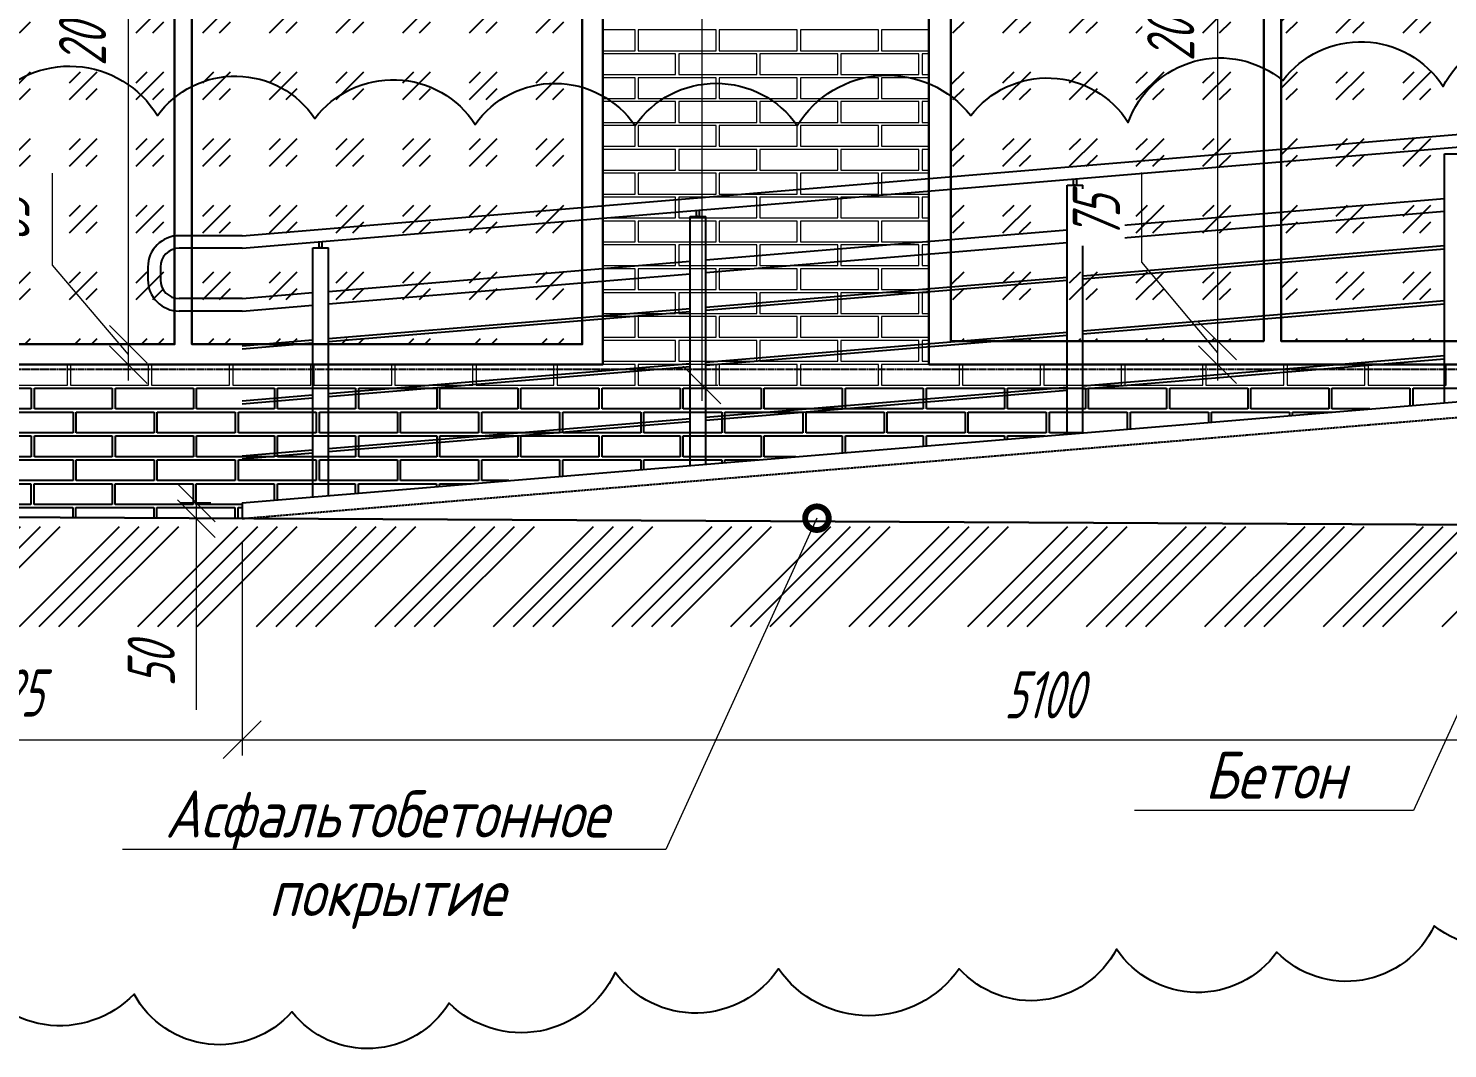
# Model space of a CAD drawing. Header units: millimetres. Extents: x -85477 to 745244, y -3684 to 128206.
# Drawn here: x 711569 to 716084, y 87349 to 90595 of the extents above; entities that cross this region are included whole.
import ezdxf
from ezdxf import colors
from ezdxf.entities.mleader import LeaderData, LeaderLine
from ezdxf.math import Vec2, Vec3

# ---------------------------------------------------------------- set-up
doc = ezdxf.new("R2010")
doc.units = ezdxf.units.MM
doc.linetypes.add('HIDDEN2', pattern=[4.7625, 3.175, -1.5875])
doc.linetypes.add('JIS_02_0.7', pattern=[1.35, 0.75, -0.6])
for name, color, linetype, lineweight in [('РАЗМЕРЫ', 5, 'Continuous', 15), ('СТЕНЫ 01', 7, 'Continuous', 50), ('ТЕКСТ', 106, 'Continuous', 20)]:
    doc.layers.add(name, color=color, linetype=linetype, lineweight=lineweight)
doc.layers.add('ШТРИХОВКА', color=3, linetype='Continuous', transparency=0.5)
doc.styles.add('ism - 01', font='simplex.shx', dxfattribs={"width": 0.62, "oblique": 15, "height": 150})
doc.styles.add('ism - 02', font='simplex.shx', dxfattribs={"width": 0.8, "oblique": 15, "height": 150})
doc.dimstyles.new('ism - 01', dxfattribs={"dimtxt": 150, "dimasz": 120, "dimexe": 50, "dimexo": 100, "dimgap": 65, "dimtad": 1, "dimdec": 0, "dimtxsty": 'ism - 01', "dimblk": 'OBLIQUE', "dimcen": 0, "dimdle": 50, "dimadec": 0, "dimazin": 0, "dimtfac": 1, "dimtdec": 0, "dimtmove": 0, "dimatfit": 3, "dimldrblk": 'OBLIQUE', "dimfxl": 1, "dimlwd": -1, "dimlwe": -1, "dimarcsym": 0})
doc.dimstyles.new('ism - 02', dxfattribs={"dimtxt": 150, "dimasz": 120, "dimexe": 50, "dimexo": 100, "dimgap": 65, "dimtad": 1, "dimdec": 0, "dimtxsty": 'ism - 01', "dimblk": 'OBLIQUE', "dimcen": 0, "dimdle": 50, "dimadec": 0, "dimazin": 0, "dimtfac": 1, "dimtdec": 0, "dimtmove": 1, "dimatfit": 3, "dimldrblk": 'OBLIQUE', "dimfxl": 1, "dimlwd": -1, "dimlwe": -1, "dimarcsym": 0})

# ---------------------------------------------------------------- blocks, each defined once
blk = doc.blocks.new('_Oblique')
at = {"color": 0, "lineweight": -2}
blk.add_line((-0.5, -0.5), (0.5, 0.5), dxfattribs=at)
blk = doc.blocks.new('*D326')
at = {"layer": 'Defpoints', "color": 0}
for p in [(713396.5, 92436), (713712.5, 92436), (713410.7, 89460)]:
    blk.add_point(p, dxfattribs=at)
at = {"layer": 'РАЗМЕРЫ', "color": 0}
for p, q in [((713712.5, 89410), (713712.5, 92486)), ((713496.5, 92436), (713762.5, 92436)), ((713510.7, 89460), (713762.5, 89460))]:
    blk.add_line(p, q, dxfattribs=at)
at = {"layer": 'РАЗМЕРЫ', "color": 0, "xscale": 120, "yscale": 120, "zscale": 120}
for p, rotation in [((713712.5, 92436), 90), ((713712.5, 89460), 270)]:
    blk.add_blockref('_Oblique', p, dxfattribs=dict(at, rotation=rotation))
at = {"layer": 'РАЗМЕРЫ', "color": 0, "insert": (713562.4, 90948), "char_height": 150, "attachment_point": 5, "rotation": 90, "style": 'ism - 01', "bg_fill": 3, "box_fill_scale": 1.1, "bg_fill_color": 256, "bg_fill_true_color": 13158600, "bg_fill_transparency": 0}
blk.add_mtext('2976', dxfattribs=at)
blk = doc.blocks.new('_DotSmall')
at = {"color": 0, "linetype": 'ByBlock', "const_width": 0.5}
blk.add_lwpolyline([(-0.0625, 0, 1), (0.0625, 0, 1)], format="xyb", close=True, dxfattribs=at)
blk = doc.blocks.new('*D452')
at = {"layer": 'Defpoints', "color": 0}
for p in [(712034.5, 91636), (711887.4, 89590), (712034.5, 89590)]:
    blk.add_point(p, dxfattribs=at)
at = {"layer": 'РАЗМЕРЫ', "color": 0, "linetype": 'Continuous'}
for p, q in [((711887.4, 91686), (711887.4, 89540)), ((711934.5, 91636), (711837.4, 91636)), ((711934.5, 89590), (711837.4, 89590))]:
    blk.add_line(p, q, dxfattribs=at)
at = {"layer": 'РАЗМЕРЫ', "color": 0, "xscale": 120, "yscale": 120, "zscale": 120}
for p, rotation in [((711887.4, 91636), 90), ((711887.4, 89590), 270)]:
    blk.add_blockref('_Oblique', p, dxfattribs=dict(at, rotation=rotation))
at = {"layer": 'РАЗМЕРЫ', "color": 0, "insert": (711741.6, 90613), "char_height": 150, "attachment_point": 5, "rotation": 90, "style": 'ism - 01', "bg_fill": 3, "box_fill_scale": 1.1, "bg_fill_color": 256, "bg_fill_true_color": 13158600, "bg_fill_transparency": 0}
blk.add_mtext('2046', dxfattribs=at)
blk = doc.blocks.new('*D453')
at = {"layer": 'Defpoints', "color": 0}
for p in [(711887.4, 89590), (711887.4, 89525), (711887.4, 89525)]:
    blk.add_point(p, dxfattribs=at)
at = {"layer": 'РАЗМЕРЫ', "color": 0, "linetype": 'Continuous'}
for p, q in [((711645.2, 90133.7), (711645.2, 89841.1)), ((711645.2, 89841.1), (711887.4, 89557.5)), ((711887.4, 89640), (711887.4, 89475)), ((711987.4, 89590), (711937.4, 89590)), ((711987.4, 89525), (711937.4, 89525))]:
    blk.add_line(p, q, dxfattribs=at)
at = {"layer": 'РАЗМЕРЫ', "color": 0, "xscale": 120, "yscale": 120, "zscale": 120}
for p, rotation in [((711887.4, 89590), 270), ((711887.4, 89525), 90)]:
    blk.add_blockref('_Oblique', p, dxfattribs=dict(at, rotation=rotation))
at = {"layer": 'РАЗМЕРЫ', "color": 0, "insert": (711497.7, 89987.4), "char_height": 150, "attachment_point": 5, "rotation": 90, "style": 'ism - 01', "bg_fill": 3, "box_fill_scale": 1.1, "bg_fill_color": 256, "bg_fill_true_color": 13158600, "bg_fill_transparency": 0}
blk.add_mtext('65', dxfattribs=at)
blk = doc.blocks.new('*D463')
at = {"layer": 'Defpoints', "color": 0}
for p in [(715499.5, 91650), (715352.4, 89600), (715499.5, 89600)]:
    blk.add_point(p, dxfattribs=at)
at = {"layer": 'РАЗМЕРЫ', "color": 0, "linetype": 'Continuous'}
for p, q in [((715352.4, 91700), (715352.4, 89550)), ((715399.5, 91650), (715302.4, 91650)), ((715399.5, 89600), (715302.4, 89600))]:
    blk.add_line(p, q, dxfattribs=at)
at = {"layer": 'РАЗМЕРЫ', "color": 0, "xscale": 120, "yscale": 120, "zscale": 120}
for p, rotation in [((715352.4, 91650), 90), ((715352.4, 89600), 270)]:
    blk.add_blockref('_Oblique', p, dxfattribs=dict(at, rotation=rotation))
at = {"layer": 'РАЗМЕРЫ', "color": 0, "insert": (715203.5, 90625), "char_height": 150, "attachment_point": 5, "rotation": 90, "style": 'ism - 01', "bg_fill": 3, "box_fill_scale": 1.1, "bg_fill_color": 256, "bg_fill_true_color": 13158600, "bg_fill_transparency": 0}
blk.add_mtext('2050', dxfattribs=at)
blk = doc.blocks.new('*D464')
at = {"layer": 'Defpoints', "color": 0}
for p in [(715352.4, 89600), (715352.4, 89525), (715352.4, 89525)]:
    blk.add_point(p, dxfattribs=at)
at = {"layer": 'РАЗМЕРЫ', "color": 0, "linetype": 'Continuous'}
for p, q in [((715110.2, 90136.8), (715110.2, 89851.1)), ((715110.2, 89851.1), (715352.4, 89562.5)), ((715352.4, 89650), (715352.4, 89475)), ((715452.4, 89600), (715402.4, 89600)), ((715452.4, 89525), (715402.4, 89525))]:
    blk.add_line(p, q, dxfattribs=at)
at = {"layer": 'РАЗМЕРЫ', "color": 0, "xscale": 120, "yscale": 120, "zscale": 120}
for p, rotation in [((715352.4, 89600), 270), ((715352.4, 89525), 90)]:
    blk.add_blockref('_Oblique', p, dxfattribs=dict(at, rotation=rotation))
at = {"layer": 'РАЗМЕРЫ', "color": 0, "insert": (714967.1, 89994), "char_height": 150, "attachment_point": 5, "rotation": 90, "style": 'ism - 01', "bg_fill": 3, "box_fill_scale": 1.1, "bg_fill_color": 256, "bg_fill_true_color": 13158600, "bg_fill_transparency": 0}
blk.add_mtext('75', dxfattribs=at)
blk = doc.blocks.new('пр')
at = {"color": 9}
for p, q in [((708865.5, 89384), (708865.5, 89450)), ((708865.5, 89450), (709113.5, 89450)), ((709113.5, 89450), (709113.5, 89384)), ((709123.5, 89384), (709123.5, 89450)), ((709123.5, 89450), (709371.5, 89450)), ((709371.5, 89450), (709371.5, 89384)), ((708740.5, 89308), (708740.5, 89374)), ((708740.5, 89374), (708988.5, 89374)), ((709113.5, 89384), (708865.5, 89384)), ((708988.5, 89374), (708988.5, 89308)), ((708998.5, 89308), (708998.5, 89374)), ((708998.5, 89374), (709246.5, 89374)), ((709371.5, 89384), (709123.5, 89384)), ((709246.5, 89374), (709246.5, 89308)), ((708988.5, 89308), (708740.5, 89308)), ((709246.5, 89308), (708998.5, 89308))]:
    blk.add_line(p, q, dxfattribs=at)
blk = doc.blocks.new('*D1126')
at = {"layer": 'Defpoints', "color": 0}
for p in [(712249.5, 89085.3), (712103.5, 89035.3), (712249.5, 89035.3)]:
    blk.add_point(p, dxfattribs=at)
at = {"layer": 'РАЗМЕРЫ', "color": 0}
for p, q in [((712103.5, 89135.3), (712103.5, 88985.3)), ((712149.5, 89085.3), (712053.5, 89085.3)), ((712149.5, 89035.3), (712053.5, 89035.3)), ((712103.5, 89035.3), (712103.5, 88427.1))]:
    blk.add_line(p, q, dxfattribs=at)
at = {"layer": 'РАЗМЕРЫ', "color": 0, "xscale": 120, "yscale": 120, "zscale": 120}
for p, rotation in [((712103.5, 89085.3), 270), ((712103.5, 89035.3), 90)]:
    blk.add_blockref('_Oblique', p, dxfattribs=dict(at, rotation=rotation))
at = {"layer": 'РАЗМЕРЫ', "color": 0, "insert": (711960.4, 88568.8), "char_height": 150, "attachment_point": 5, "rotation": 90, "style": 'ism - 01'}
blk.add_mtext('50', dxfattribs=at)
blk = doc.blocks.new('*D1138')
at = {"layer": 'Defpoints', "color": 0}
for p in [(710724.5, 89525), (712249.5, 89060.3), (712249.5, 88331.4)]:
    blk.add_point(p, dxfattribs=at)
at = {"layer": 'РАЗМЕРЫ', "color": 0}
for p, q in [((710724.5, 89425), (710724.5, 88281.4)), ((712249.5, 88960.3), (712249.5, 88281.4)), ((710674.5, 88331.4), (712299.5, 88331.4))]:
    blk.add_line(p, q, dxfattribs=at)
at = {"layer": 'РАЗМЕРЫ', "color": 0, "xscale": 120, "yscale": 120, "zscale": 120, "rotation": 180}
blk.add_blockref('_Oblique', (710724.5, 88331.4), dxfattribs=at)
at = {"layer": 'РАЗМЕРЫ', "color": 0, "xscale": 120, "yscale": 120, "zscale": 120}
blk.add_blockref('_Oblique', (712249.5, 88331.4), dxfattribs=at)
at = {"layer": 'РАЗМЕРЫ', "color": 0, "insert": (711487, 88480.3), "char_height": 150, "attachment_point": 5, "style": 'ism - 01'}
blk.add_mtext('1525', dxfattribs=at)
blk = doc.blocks.new('*D1139')
at = {"layer": 'Defpoints', "color": 0}
for p in [(712249.5, 89060.3), (717349.5, 89009.9), (717349.5, 88331.4)]:
    blk.add_point(p, dxfattribs=at)
at = {"layer": 'РАЗМЕРЫ', "color": 0}
for p, q in [((712249.5, 88960.3), (712249.5, 88281.4)), ((717349.5, 88909.9), (717349.5, 88281.4)), ((712199.5, 88331.4), (717399.5, 88331.4))]:
    blk.add_line(p, q, dxfattribs=at)
at = {"layer": 'РАЗМЕРЫ', "color": 0, "xscale": 120, "yscale": 120, "zscale": 120, "rotation": 180}
blk.add_blockref('_Oblique', (712249.5, 88331.4), dxfattribs=at)
at = {"layer": 'РАЗМЕРЫ', "color": 0, "xscale": 120, "yscale": 120, "zscale": 120}
blk.add_blockref('_Oblique', (717349.5, 88331.4), dxfattribs=at)
at = {"layer": 'РАЗМЕРЫ', "color": 0, "insert": (714799.5, 88474.5), "char_height": 150, "attachment_point": 5, "style": 'ism - 01'}
blk.add_mtext('5100', dxfattribs=at)

msp = doc.modelspace()

# ---------------------------------------------------------------- hatches: boundary and pattern name
at = {"layer": 'ШТРИХОВКА', "transparency": 33554508}
h = msp.add_hatch(dxfattribs=at)
h.set_pattern_fill('GOST_GLASS', color=4, scale=25)
h.set_pattern_definition([(45, (63000, 1e-11), (212.132034, 0), [125, -175]), (45, (63053.03, 1e-11), (212.132034, 0), [50, -250]), (45, (63000, 53.03), (212.132034, 0), [50, -250])])
h.paths.add_polyline_path([(710789.5, 92351), (713331.5, 92351), (713331.5, 91686), (710789.5, 91686)])
h.paths.add_polyline_path([(713331.5, 91636), (712089.5, 91636), (712089.5, 89590), (713331.5, 89590)])
h.paths.add_polyline_path([(710789.5, 91636), (712034.5, 91636), (712034.5, 89590), (710789.5, 89590)])
h.paths.add_polyline_path([(716544.5, 91650), (715554.5, 91650), (715554.5, 89600), (716544.5, 89600)])
h.paths.add_polyline_path([(714504.5, 91650), (715499.5, 91650), (715499.5, 89600), (714504.5, 89600)])
h.paths.add_polyline_path([(714504.5, 92365), (716544.5, 92365), (716544.5, 91700), (714504.5, 91700)])
at = {"layer": 'ШТРИХОВКА', "true_color": 0x000000}
h = msp.add_hatch(dxfattribs=at)
h.set_pattern_fill('ANSI34', color=18, scale=14)
h.set_pattern_definition([(45, (94518.35, 11778.1), (-188.58538, 188.58538), []), (45, (94581.21, 11778.1), (-188.58538, 188.58538), []), (45, (94644.08, 11778.1), (-188.58538, 188.58538), []), (45, (94706.94, 11778.1), (-188.58538, 188.58538), [])])
h.paths.add_polyline_path([(707934.4, 89010.3), (722324, 89010.3), (722324, 88692), (707934.4, 88692)])

# ---------------------------------------------------------------- linework, layer by layer
for p, q in [((716074.5, 89403.7), (716074.5, 90196.2)), ((716074.5, 90196.2), (716124.5, 90196.2)), ((714874.5, 89303.8), (714874.5, 90096.3)), ((714874.5, 90096.3), (714924.5, 90096.3)), ((714894.5, 90096.3), (714894.5, 90115.5)), ((714899.5, 90096.3), (714894.5, 90096.3)), ((714899.5, 90096.3), (714904.5, 90096.3)), ((714904.5, 90096.3), (714904.5, 90116.3)), ((714924.5, 89308), (714924.5, 90096.3)), ((712474.5, 89896.5), (712524.5, 89896.5)), ((712494.5, 89896.5), (712494.5, 89915.7)), ((712499.5, 89896.5), (712494.5, 89896.5)), ((712499.5, 89896.5), (712504.5, 89896.5)), ((712504.5, 89896.5), (712504.5, 89916.6)), ((712524.5, 89108.2), (712524.5, 89896.5)), ((712249.5, 89735.3), (712474.5, 89754.1)), ((712249.5, 89695.3), (712474.5, 89714.1)), ((712249.5, 89585.3), (712474.5, 89604.1)), ((712249.5, 89575.3), (712474.5, 89594.1)), ((712249.5, 89410.3), (712474.5, 89429.1)), ((712249.5, 89400.3), (712474.5, 89419.1)), ((712524.5, 89258.2), (713674.5, 89353.9)), ((712524.5, 89248.2), (713674.5, 89343.9)), ((712249.5, 89235.3), (712474.5, 89254.1)), ((712249.5, 89225.3), (712474.5, 89244.1))]:
    msp.add_line(p, q)
at = {"color": 9}
for p, q in [((714426.5, 89384), (714426.5, 89450)), ((714426.5, 89450), (714674.5, 89450)), ((714674.5, 89450), (714674.5, 89384)), ((714684.5, 89384), (714684.5, 89450)), ((714684.5, 89450), (714932.5, 89450)), ((714932.5, 89450), (714932.5, 89384)), ((714942.5, 89384), (714942.5, 89450)), ((714942.5, 89450), (715190.5, 89450)), ((715190.5, 89450), (715190.5, 89384)), ((715200.5, 89384), (715200.5, 89450)), ((715200.5, 89450), (715448.5, 89450)), ((715448.5, 89450), (715448.5, 89384)), ((715458.5, 89384), (715458.5, 89450)), ((715458.5, 89450), (715706.5, 89450)), ((715706.5, 89450), (715706.5, 89384)), ((715716.5, 89384), (715716.5, 89450)), ((715716.5, 89450), (715964.5, 89450)), ((715964.5, 89450), (715964.5, 89394.6)), ((715974.5, 89450), (716222.5, 89450)), ((715974.5, 89395.4), (715974.5, 89450)), ((714301.5, 89308), (714301.5, 89374)), ((714301.5, 89374), (714549.5, 89374)), ((714674.5, 89384), (714426.5, 89384)), ((714549.5, 89374), (714549.5, 89308)), ((714559.5, 89308), (714559.5, 89374)), ((714559.5, 89374), (714807.5, 89374)), ((714932.5, 89384), (714684.5, 89384)), ((714807.5, 89374), (714807.5, 89308)), ((714817.5, 89308), (714817.5, 89374)), ((714817.5, 89374), (715065.5, 89374)), ((715190.5, 89384), (714942.5, 89384)), ((715065.5, 89374), (715065.5, 89319.7)), ((715075.5, 89374), (715323.5, 89374)), ((715075.5, 89320.6), (715075.5, 89374)), ((715448.5, 89384), (715200.5, 89384)), ((715323.5, 89374), (715323.5, 89341.2)), ((715333.5, 89374), (715581.5, 89374)), ((715333.5, 89342), (715333.5, 89374)), ((715706.5, 89384), (715458.5, 89384)), ((715581.5, 89374), (715581.5, 89362.7)), ((715591.5, 89374), (715717, 89374)), ((715591.5, 89363.5), (715591.5, 89374)), ((715837.2, 89384), (715716.5, 89384)), ((714549.5, 89308), (714301.5, 89308)), ((714807.5, 89308), (714559.5, 89308)), ((714924.1, 89308), (714817.5, 89308)), ((712878.5, 89232), (712878.5, 89298)), ((712878.5, 89298), (713126.5, 89298)), ((713126.5, 89298), (713126.5, 89232)), ((713136.5, 89232), (713136.5, 89298)), ((713136.5, 89298), (713384.5, 89298)), ((713384.5, 89298), (713384.5, 89232)), ((713394.5, 89232), (713394.5, 89298)), ((713394.5, 89298), (713642.5, 89298)), ((713642.5, 89298), (713642.5, 89232)), ((713652.5, 89232), (713652.5, 89298)), ((713652.5, 89298), (713900.5, 89298)), ((713900.5, 89298), (713900.5, 89232)), ((713910.5, 89232), (713910.5, 89298)), ((713910.5, 89298), (714158.5, 89298)), ((714158.5, 89298), (714158.5, 89244.2)), ((714168.5, 89298), (714416.5, 89298)), ((714168.5, 89245.1), (714168.5, 89298)), ((714416.5, 89298), (714416.5, 89265.7)), ((714426.5, 89298), (714674.5, 89298)), ((714426.5, 89266.5), (714426.5, 89298)), ((714674.5, 89298), (714674.5, 89287.2)), ((714684.5, 89298), (714804, 89298)), ((714684.5, 89288), (714684.5, 89298)), ((712753.5, 89156), (712753.5, 89222)), ((712753.5, 89222), (713001.5, 89222)), ((713126.5, 89232), (712878.5, 89232)), ((713001.5, 89222), (713001.5, 89156)), ((713011.5, 89156), (713011.5, 89222)), ((713011.5, 89222), (713259.5, 89222)), ((713384.5, 89232), (713136.5, 89232)), ((713259.5, 89222), (713259.5, 89169.4)), ((713269.5, 89222), (713517.5, 89222)), ((713269.5, 89170.2), (713269.5, 89222)), ((713642.5, 89232), (713394.5, 89232)), ((713517.5, 89222), (713517.5, 89190.9)), ((713527.5, 89222), (713775.5, 89222)), ((713527.5, 89191.7), (713527.5, 89222)), ((713900.5, 89232), (713652.5, 89232)), ((713775.5, 89222), (713775.5, 89212.3)), ((713785.5, 89222), (713891, 89222)), ((713785.5, 89213.2), (713785.5, 89222)), ((714011.1, 89232), (713910.5, 89232)), ((711329.5, 89146), (711577.5, 89146)), ((711577.5, 89146), (711577.5, 89080)), ((711587.5, 89080), (711587.5, 89146)), ((711587.5, 89146), (711835.5, 89146)), ((711845.5, 89146), (712093.5, 89146)), ((712103.5, 89146), (712351.5, 89146)), ((712361.5, 89146), (712609.5, 89146)), ((712609.5, 89146), (712609.5, 89115.3)), ((712619.5, 89146), (712867.5, 89146)), ((712619.5, 89116.1), (712619.5, 89146)), ((713001.5, 89156), (712753.5, 89156)), ((712867.5, 89146), (712867.5, 89136.8)), ((712877.5, 89137.6), (712877.5, 89146)), ((712877.5, 89146), (712978, 89146)), ((713098.1, 89156), (713011.5, 89156)), ((711577.5, 89080), (711329.5, 89080)), ((711462.5, 89070), (711710.5, 89070)), ((711710.5, 89070), (711710.5, 89038))]:
    msp.add_line(p, q, dxfattribs=at)
at = {"layer": 'РАЗМЕРЫ', "color": 9, "transparency": 33554559}
for points in [[(713396.5, 90523.9), (713499.5, 90523.9), (713499.5, 90589.9), (713396.5, 90589.9)], [(714434.5, 90589.9), (714283.5, 90589.9), (714283.5, 90523.9), (714434.5, 90523.9)], [(713396.5, 90447.9), (713628.5, 90447.9), (713628.5, 90513.9), (713396.5, 90513.9)], [(714434.5, 90513.9), (714412.5, 90513.9), (714412.5, 90447.9), (714434.5, 90447.9)], [(713396.5, 90371.9), (713499.5, 90371.9), (713499.5, 90437.9), (713396.5, 90437.9)], [(714434.5, 90437.9), (714283.5, 90437.9), (714283.5, 90371.9), (714434.5, 90371.9)], [(713396.5, 90295.9), (713628.5, 90295.9), (713628.5, 90361.9), (713396.5, 90361.9)], [(714434.5, 90361.9), (714412.5, 90361.9), (714412.5, 90295.9), (714434.5, 90295.9)], [(713396.5, 90219.9), (713499.5, 90219.9), (713499.5, 90285.9), (713396.5, 90285.9)], [(714434.5, 90285.9), (714283.5, 90285.9), (714283.5, 90219.9), (714434.5, 90219.9)], [(713396.5, 90143.9), (713628.5, 90143.9), (713628.5, 90209.9), (713396.5, 90209.9)], [(714434.5, 90209.9), (714412.5, 90209.9), (714412.5, 90143.9), (714434.5, 90143.9)], [(713396.5, 90067.9), (713499.5, 90067.9), (713499.5, 90133.9), (713396.5, 90133.9)], [(714434.5, 90133.9), (714283.5, 90133.9), (714283.5, 90067.9), (714434.5, 90067.9)], [(713396.5, 89991.9), (713628.5, 89991.9), (713628.5, 90057.9), (713396.5, 90057.9)], [(714434.5, 90057.9), (714412.5, 90057.9), (714412.5, 89991.9), (714434.5, 89991.9)], [(713396.5, 89915.9), (713499.5, 89915.9), (713499.5, 89981.9), (713396.5, 89981.9)], [(714434.5, 89981.9), (714283.5, 89981.9), (714283.5, 89915.9), (714434.5, 89915.9)], [(713396.5, 89839.9), (713628.5, 89839.9), (713628.5, 89905.9), (713396.5, 89905.9)], [(714434.5, 89905.9), (714412.5, 89905.9), (714412.5, 89839.9), (714434.5, 89839.9)], [(713396.5, 89763.9), (713499.5, 89763.9), (713499.5, 89829.9), (713396.5, 89829.9)], [(714434.5, 89829.9), (714283.5, 89829.9), (714283.5, 89763.9), (714434.5, 89763.9)], [(713396.5, 89687.9), (713628.5, 89687.9), (713628.5, 89753.9), (713396.5, 89753.9)], [(714434.5, 89753.9), (714412.5, 89753.9), (714412.5, 89687.9), (714434.5, 89687.9)], [(713396.5, 89611.9), (713499.5, 89611.9), (713499.5, 89677.9), (713396.5, 89677.9)], [(714434.5, 89677.9), (714283.5, 89677.9), (714283.5, 89611.9), (714434.5, 89611.9)], [(713396.5, 89535.9), (713628.5, 89535.9), (713628.5, 89601.9), (713396.5, 89601.9)], [(714434.5, 89601.9), (714412.5, 89601.9), (714412.5, 89535.9), (714434.5, 89535.9)]]:
    msp.add_lwpolyline(points, dxfattribs=at)
for points in [[(713509.5, 90523.9), (713757.5, 90523.9), (713757.5, 90589.9), (713509.5, 90589.9)], [(713767.5, 90523.9), (714015.5, 90523.9), (714015.5, 90589.9), (713767.5, 90589.9)], [(714025.5, 90523.9), (714273.5, 90523.9), (714273.5, 90589.9), (714025.5, 90589.9)], [(713638.5, 90447.9), (713886.5, 90447.9), (713886.5, 90513.9), (713638.5, 90513.9)], [(713896.5, 90447.9), (714144.5, 90447.9), (714144.5, 90513.9), (713896.5, 90513.9)], [(714154.5, 90447.9), (714402.5, 90447.9), (714402.5, 90513.9), (714154.5, 90513.9)], [(713509.5, 90371.9), (713757.5, 90371.9), (713757.5, 90437.9), (713509.5, 90437.9)], [(713767.5, 90371.9), (714015.5, 90371.9), (714015.5, 90437.9), (713767.5, 90437.9)], [(714025.5, 90371.9), (714273.5, 90371.9), (714273.5, 90437.9), (714025.5, 90437.9)], [(713638.5, 90295.9), (713886.5, 90295.9), (713886.5, 90361.9), (713638.5, 90361.9)], [(713896.5, 90295.9), (714144.5, 90295.9), (714144.5, 90361.9), (713896.5, 90361.9)], [(714154.5, 90295.9), (714402.5, 90295.9), (714402.5, 90361.9), (714154.5, 90361.9)], [(713509.5, 90219.9), (713757.5, 90219.9), (713757.5, 90285.9), (713509.5, 90285.9)], [(713767.5, 90219.9), (714015.5, 90219.9), (714015.5, 90285.9), (713767.5, 90285.9)], [(714025.5, 90219.9), (714273.5, 90219.9), (714273.5, 90285.9), (714025.5, 90285.9)], [(713638.5, 90143.9), (713886.5, 90143.9), (713886.5, 90209.9), (713638.5, 90209.9)], [(713896.5, 90143.9), (714144.5, 90143.9), (714144.5, 90209.9), (713896.5, 90209.9)], [(714154.5, 90143.9), (714402.5, 90143.9), (714402.5, 90209.9), (714154.5, 90209.9)], [(713509.5, 90067.9), (713757.5, 90067.9), (713757.5, 90133.9), (713509.5, 90133.9)], [(713767.5, 90067.9), (714015.5, 90067.9), (714015.5, 90133.9), (713767.5, 90133.9)], [(714025.5, 90067.9), (714273.5, 90067.9), (714273.5, 90133.9), (714025.5, 90133.9)], [(713638.5, 89991.9), (713886.5, 89991.9), (713886.5, 90057.9), (713638.5, 90057.9)], [(713896.5, 89991.9), (714144.5, 89991.9), (714144.5, 90057.9), (713896.5, 90057.9)], [(714154.5, 89991.9), (714402.5, 89991.9), (714402.5, 90057.9), (714154.5, 90057.9)], [(713509.5, 89915.9), (713757.5, 89915.9), (713757.5, 89981.9), (713509.5, 89981.9)], [(713767.5, 89915.9), (714015.5, 89915.9), (714015.5, 89981.9), (713767.5, 89981.9)], [(714025.5, 89915.9), (714273.5, 89915.9), (714273.5, 89981.9), (714025.5, 89981.9)], [(713638.5, 89839.9), (713886.5, 89839.9), (713886.5, 89905.9), (713638.5, 89905.9)], [(713896.5, 89839.9), (714144.5, 89839.9), (714144.5, 89905.9), (713896.5, 89905.9)], [(714154.5, 89839.9), (714402.5, 89839.9), (714402.5, 89905.9), (714154.5, 89905.9)], [(713509.5, 89763.9), (713757.5, 89763.9), (713757.5, 89829.9), (713509.5, 89829.9)], [(713767.5, 89763.9), (714015.5, 89763.9), (714015.5, 89829.9), (713767.5, 89829.9)], [(714025.5, 89763.9), (714273.5, 89763.9), (714273.5, 89829.9), (714025.5, 89829.9)], [(713638.5, 89687.9), (713886.5, 89687.9), (713886.5, 89753.9), (713638.5, 89753.9)], [(713896.5, 89687.9), (714144.5, 89687.9), (714144.5, 89753.9), (713896.5, 89753.9)], [(714154.5, 89687.9), (714402.5, 89687.9), (714402.5, 89753.9), (714154.5, 89753.9)], [(713509.5, 89611.9), (713757.5, 89611.9), (713757.5, 89677.9), (713509.5, 89677.9)], [(713767.5, 89611.9), (714015.5, 89611.9), (714015.5, 89677.9), (713767.5, 89677.9)], [(714025.5, 89611.9), (714273.5, 89611.9), (714273.5, 89677.9), (714025.5, 89677.9)], [(713638.5, 89535.9), (713886.5, 89535.9), (713886.5, 89601.9), (713638.5, 89601.9)], [(713896.5, 89535.9), (714144.5, 89535.9), (714144.5, 89601.9), (713896.5, 89601.9)], [(714154.5, 89535.9), (714402.5, 89535.9), (714402.5, 89601.9), (714154.5, 89601.9)], [(711445.5, 89459.9), (711693.5, 89459.9), (711693.5, 89525.9), (711445.5, 89525.9)], [(711703.5, 89459.9), (711951.5, 89459.9), (711951.5, 89525.9), (711703.5, 89525.9)], [(711961.5, 89459.9), (712209.5, 89459.9), (712209.5, 89525.9), (711961.5, 89525.9)], [(712219.5, 89459.9), (712467.5, 89459.9), (712467.5, 89525.9), (712219.5, 89525.9)], [(712477.5, 89459.9), (712725.5, 89459.9), (712725.5, 89525.9), (712477.5, 89525.9)], [(712735.5, 89459.9), (712983.5, 89459.9), (712983.5, 89525.9), (712735.5, 89525.9)], [(712993.5, 89459.9), (713241.5, 89459.9), (713241.5, 89525.9), (712993.5, 89525.9)], [(713251.5, 89459.9), (713499.5, 89459.9), (713499.5, 89525.9), (713251.5, 89525.9)], [(713509.5, 89459.9), (713757.5, 89459.9), (713757.5, 89525.9), (713509.5, 89525.9)], [(713767.5, 89459.9), (714015.5, 89459.9), (714015.5, 89525.9), (713767.5, 89525.9)], [(714025.5, 89459.9), (714273.5, 89459.9), (714273.5, 89525.9), (714025.5, 89525.9)], [(714283.5, 89459.9), (714531.5, 89459.9), (714531.5, 89525.9), (714283.5, 89525.9)], [(714541.5, 89459.9), (714789.5, 89459.9), (714789.5, 89525.9), (714541.5, 89525.9)], [(714799.5, 89459.9), (715047.5, 89459.9), (715047.5, 89525.9), (714799.5, 89525.9)], [(715057.5, 89459.9), (715305.5, 89459.9), (715305.5, 89525.9), (715057.5, 89525.9)], [(715315.5, 89459.9), (715563.5, 89459.9), (715563.5, 89525.9), (715315.5, 89525.9)], [(715573.5, 89459.9), (715821.5, 89459.9), (715821.5, 89525.9), (715573.5, 89525.9)], [(715831.5, 89459.9), (716079.5, 89459.9), (716079.5, 89525.9), (715831.5, 89525.9)]]:
    msp.add_lwpolyline(points, close=True, dxfattribs=at)
at = {"layer": 'СТЕНЫ 01', "lineweight": 30}
for points in [[(710724.5, 89525), (713396.5, 89525), (713396.5, 92436), (710724.5, 92436)], [(714434.5, 89525), (716609.5, 89525), (716609.5, 92450), (714434.5, 92450)], [(713331.5, 91636), (712089.5, 91636), (712089.5, 89590), (713331.5, 89590)], [(714504.5, 91650), (715499.5, 91650), (715499.5, 89600), (714504.5, 89600)], [(716544.5, 91650), (715554.5, 91650), (715554.5, 89600), (716544.5, 89600)]]:
    msp.add_lwpolyline(points, close=True, dxfattribs=at)
at = {"layer": 'СТЕНЫ 01', "color": 2, "lineweight": 30}
msp.add_lwpolyline([(710789.5, 91636), (712034.5, 91636), (712034.5, 89590), (710789.5, 89590)], close=True, dxfattribs=at)
at = {"layer": 'ТЕКСТ', "color": 0}
for p, q in [((716456.6, 89159.8), (715976.2, 88106.2)), ((715976.2, 88106.2), (715850.5, 88106.2))]:
    msp.add_line(p, q, dxfattribs=at)

# ---------------------------------------------------------------- block references
msp.add_blockref('пр', (3497, 0))
at = {"color": 9}
for p in [(2465, -152), (2981, -152), (3497, -152)]:
    msp.add_blockref('пр', p, dxfattribs=at)

# ---------------------------------------------------------------- texts
at = {"layer": 'ТЕКСТ', "color": 0, "insert": (715535.8, 88293.7), "char_height": 150, "attachment_point": 2, "style": 'ism - 02', "bg_fill": 3, "box_fill_scale": 1.1, "bg_fill_color": 256, "bg_fill_transparency": 0}
msp.add_mtext('Бетон', dxfattribs=at)

# ---------------------------------------------------------------- next in the draw order: linework, layer by layer
at = {"layer": 'ТЕКСТ', "color": 0}
msp.add_line((715850.5, 88106.2), (715088.5, 88106.2), dxfattribs=at)

# ---------------------------------------------------------------- next in the draw order: dimensions: what is measured, and where the dimension line sits
at = {"layer": 'РАЗМЕРЫ'}
for base, p1, p2, override, picture, middle in [((713712.5, 92436), (713410.7, 89460), (713396.5, 92436), {"dimtfill": 1}, '*D326', (713562.4, 90948)), ((715352.4, 89600), (715499.5, 91650), (715499.5, 89600), {"dimfxl": 2, "dimtfill": 1}, '*D463', (715203.5, 90625)), ((711887.4, 89590), (712034.5, 91636), (712034.5, 89590), {"dimfxl": 2, "dimtfill": 1}, '*D452', (711741.6, 90613))]:
    dim = msp.add_linear_dim(base=base, p1=p1, p2=p2, angle=90, dimstyle='ism - 01', override=override, dxfattribs=at)
    dim.commit()
    dim.dimension.update_dxf_attribs({"geometry": picture, "text_midpoint": middle})

# ---------------------------------------------------------------- next in the draw order: leaders
at = {"layer": 'ТЕКСТ', "color": 0}
ml = msp.add_multileader_mtext('Standard', dxfattribs=at)
ml.set_content('Асфальтобетонное \\Pпокрытие', style='ism - 02')
ml.set_leader_properties(linetype='ByLayer', lineweight=-1)
ml.set_arrow_properties(name='DOTSMALL')
ml.build(insert=Vec2(0, 0))
ml.multileader.update_dxf_attribs({"text_left_attachment_type": 6, "text_right_attachment_type": 6, "arrow_head_size": 150})
ctx = ml.context
ctx.base_point, ctx.char_height, ctx.arrow_head_size, ctx.plane_origin = Vec3(711802.5, 88393.8), 150, 150, Vec3(711373.4, 86013.2)
ctx.left_attachment, ctx.right_attachment, ctx.text_align_type = 6, 6, 1
notes = []
notes.append((ctx, [(1, (1, 1, 0), (713597.8, 87982.8), (-1, 0), 125.7, [(0, [(714078.1, 89036.4)], 0, [])])]))
ctx.mtext.insert, ctx.mtext.alignment, ctx.mtext.flow_direction = Vec3(712709, 88170.3), 2, 5
ctx.mtext.has_bg_fill, ctx.mtext.bg_color, ctx.mtext.bg_scale_factor, ctx.mtext.bg_transparency, ctx.mtext.use_window_bg_color = 1, -1073741824, 1.1, 0, 1
for ctx, leaders in notes:
    for number, flags, end, landing, length, lines in leaders:
        leader = LeaderData()
        leader.index, (leader.has_last_leader_line, leader.has_dogleg_vector, leader.attachment_direction) = number, flags
        leader.last_leader_point, leader.dogleg_vector, leader.dogleg_length = Vec3(end), Vec3(landing), length
        for number, points, colour, breaks in lines:
            line = LeaderLine()
            line.index, line.vertices, line.color, line.breaks = number, Vec3.list(points), colors.encode_raw_color(colour), breaks
            leader.lines.append(line)
        ctx.leaders.append(leader)

# ---------------------------------------------------------------- next in the draw order: linework, layer by layer
for p, q in [((712249.5, 89935.3), (717349.5, 90359.9)), ((712249.5, 89895.3), (717349.5, 90319.9)), ((714924.5, 89958), (716074.5, 90053.7)), ((713674.5, 89203.9), (713674.5, 89996.4)), ((713674.5, 89996.4), (713724.5, 89996.4)), ((713694.5, 89996.4), (713694.5, 90015.6)), ((713699.5, 89996.4), (713694.5, 89996.4)), ((713699.5, 89996.4), (713704.5, 89996.4)), ((713704.5, 89996.4), (713704.5, 90016.4)), ((713724.5, 89208.1), (713724.5, 89996.4)), ((714924.5, 89918), (716074.5, 90013.7)), ((713724.5, 89858.1), (714874.5, 89953.8)), ((712249.5, 89935.3), (712049.5, 89935.3)), ((712249.5, 89895.3), (712049.5, 89895.3)), ((712474.5, 89104.1), (712474.5, 89896.5)), ((713724.5, 89818.1), (714874.5, 89913.8)), ((714924.5, 89808), (716074.5, 89903.7)), ((714924.5, 89798), (716074.5, 89893.7)), ((712524.5, 89758.2), (713674.5, 89853.9)), ((712524.5, 89718.2), (713674.5, 89813.9)), ((713724.5, 89708.1), (714874.5, 89803.8)), ((713724.5, 89698.1), (714874.5, 89793.8)), ((712249.5, 89735.3), (712049.5, 89735.3)), ((714924.5, 89633), (716074.5, 89728.7)), ((714924.5, 89623), (716074.5, 89718.7)), ((712249.5, 89695.3), (712049.5, 89695.3)), ((712524.5, 89608.2), (713674.5, 89703.9)), ((712524.5, 89598.2), (713674.5, 89693.9)), ((713724.5, 89533.1), (714874.5, 89628.8)), ((713724.5, 89523.1), (714874.5, 89618.8)), ((714924.5, 89458), (716074.5, 89553.7)), ((714924.5, 89448), (716074.5, 89543.7)), ((712249.5, 89085.3), (717349.5, 89509.9)), ((712524.5, 89433.2), (713674.5, 89528.9)), ((712524.5, 89423.2), (713674.5, 89518.9)), ((713724.5, 89358.1), (714874.5, 89453.8)), ((713724.5, 89348.1), (714874.5, 89443.8)), ((712249.5, 89085.3), (712249.5, 89035.3))]:
    msp.add_line(p, q)
at = {"linetype": 'HIDDEN2'}
msp.add_line((712249.5, 89035.3), (717349.5, 89459.9), dxfattribs=at)
at = {"color": 9}
for p, q in [((711835.5, 89146), (711835.5, 89080)), ((711845.5, 89080), (711845.5, 89146)), ((712093.5, 89146), (712093.5, 89080)), ((712103.5, 89080), (712103.5, 89146)), ((712351.5, 89146), (712351.5, 89093.8)), ((712361.5, 89094.6), (712361.5, 89146)), ((711835.5, 89080), (711587.5, 89080)), ((711720.5, 89070), (711968.5, 89070)), ((711720.5, 89038), (711720.5, 89070)), ((712093.5, 89080), (711845.5, 89080)), ((711968.5, 89070), (711968.5, 89036.7)), ((711978.5, 89070), (712226.5, 89070)), ((711978.5, 89036.7), (711978.5, 89070)), ((712249.5, 89080), (712103.5, 89080)), ((712226.5, 89070), (712226.5, 89035.4)), ((712236.5, 89035.4), (712236.5, 89070)), ((712236.5, 89070), (712249.5, 89070))]:
    msp.add_line(p, q, dxfattribs=at)
at = {"lineweight": 30}
msp.add_line((707916, 89057), (717349.5, 89009.9), dxfattribs=at)
at = {"color": 1}
for points in [[(711444.5, 90352, -0.520567), (711980.1, 90317.3, -0.520567), (712480.9, 90308, -0.520567), (712991, 90289.4, -0.520567), (713499.5, 90285.9, -0.520567), (714015.5, 90285.9, -0.520567), (714567.6, 90317.3, -0.520567), (715068.4, 90295.9, -0.520567), (715559.9, 90428.6, -0.520567), (716070, 90410, -0.520567), (716570.8, 90474.9, -0.520567)], [(716561.5, 87896.7, -0.520567), (716042.2, 87739, -0.520567), (715541.4, 87655.6, -0.520567), (715031.3, 87664.9, -0.520567), (714530.5, 87603, -0.520567), (713955.5, 87603, -0.520567), (713435.7, 87591.2, -0.520567), (712907.8, 87493.2, -0.520567), (712408, 87465.6, -0.520567), (711905.6, 87522.3, -0.520567), (711377.3, 87603, -0.520567)]]:
    msp.add_lwpolyline(points, format="xyb", dxfattribs=at)

# ---------------------------------------------------------------- next in the draw order: block references
at = {"color": 9}
for p in [(4013, 0), (4529, 0)]:
    msp.add_blockref('пр', p, dxfattribs=at)
msp.add_blockref('пр', (5045, 0))

# ---------------------------------------------------------------- next in the draw order: dimensions: what is measured, and where the dimension line sits
at = {"layer": 'РАЗМЕРЫ'}
for base, p1, p2, override, picture, middle in [((711887.4, 89525), (711887.4, 89590), (711887.4, 89525), {"dimtmove": 1, "dimfxl": 2, "dimtfill": 1}, '*D453', (711645.2, 89906.1)), ((712103.5, 89035.3), (712249.5, 89085.3), (712249.5, 89035.3), {"dimlfac": 1, "dimtxsty": 'ism - 01', "dimtolj": 0}, '*D1126', (712103.5, 88568.8))]:
    dim = msp.add_linear_dim(base=base, p1=p1, p2=p2, angle=90, dimstyle='ism - 01', override=override, dxfattribs=at)
    dim.commit()
    dim.dimension.update_dxf_attribs({"geometry": picture, "text_midpoint": middle, "dimtype": 160})
dim = msp.add_linear_dim(base=(717349.5, 88331.4), p1=(712249.5, 89060.3), p2=(717349.5, 89009.9), dimstyle='ism - 02', override={"dimlfac": 1, "dimtxsty": 'ism - 01', "dimtolj": 0}, dxfattribs=at)
dim.commit()
dim.dimension.update_dxf_attribs({"geometry": '*D1139', "text_midpoint": (714799.5, 88474.5)})

# ---------------------------------------------------------------- next in the draw order: linework, layer by layer
for p, q in [((711949.5, 89835.3), (711949.5, 89795.3)), ((711989.5, 89835.3), (711989.5, 89795.3))]:
    msp.add_line(p, q)
for centre, radius, start, end in [((712049.5, 89835.3), 100, 90, 180), ((712049.5, 89835.3), 60, 90, 180), ((712049.5, 89795.3), 100, 180, 270), ((712049.5, 89795.3), 60, 180, 270)]:
    msp.add_arc(centre, radius, start, end)
at = {"layer": 'СТЕНЫ 01', "linetype": 'JIS_02_0.7', "lineweight": -3, "ltscale": 2}
msp.add_lwpolyline([(724146.8, 89510), (707111.9, 89510)], dxfattribs=at)

# ---------------------------------------------------------------- next in the draw order: block references
for p in [(2465, 0), (2981, 0)]:
    msp.add_blockref('пр', p)

# ---------------------------------------------------------------- next in the draw order: dimensions: what is measured, and where the dimension line sits
at = {"layer": 'РАЗМЕРЫ'}
dim = msp.add_linear_dim(base=(712249.5, 88331.4), p1=(710724.5, 89525), p2=(712249.5, 89060.3), dimstyle='ism - 02', override={"dimlfac": 1, "dimtxsty": 'ism - 01', "dimtolj": 0}, dxfattribs=at)
dim.commit()
dim.dimension.update_dxf_attribs({"geometry": '*D1138', "text_midpoint": (711487, 88480.3)})

# ---------------------------------------------------------------- next in the draw order: dimensions: what is measured, and where the dimension line sits
dim = msp.add_linear_dim(base=(715352.4, 89525), p1=(715352.4, 89600), p2=(715352.4, 89525), angle=90, dimstyle='ism - 01', override={"dimtmove": 1, "dimfxl": 2, "dimtfill": 1}, dxfattribs=at)
dim.commit()
dim.dimension.update_dxf_attribs({"geometry": '*D464', "text_midpoint": (715110.2, 89916.1), "dimtype": 160})

doc.saveas('drawing.dxf')
